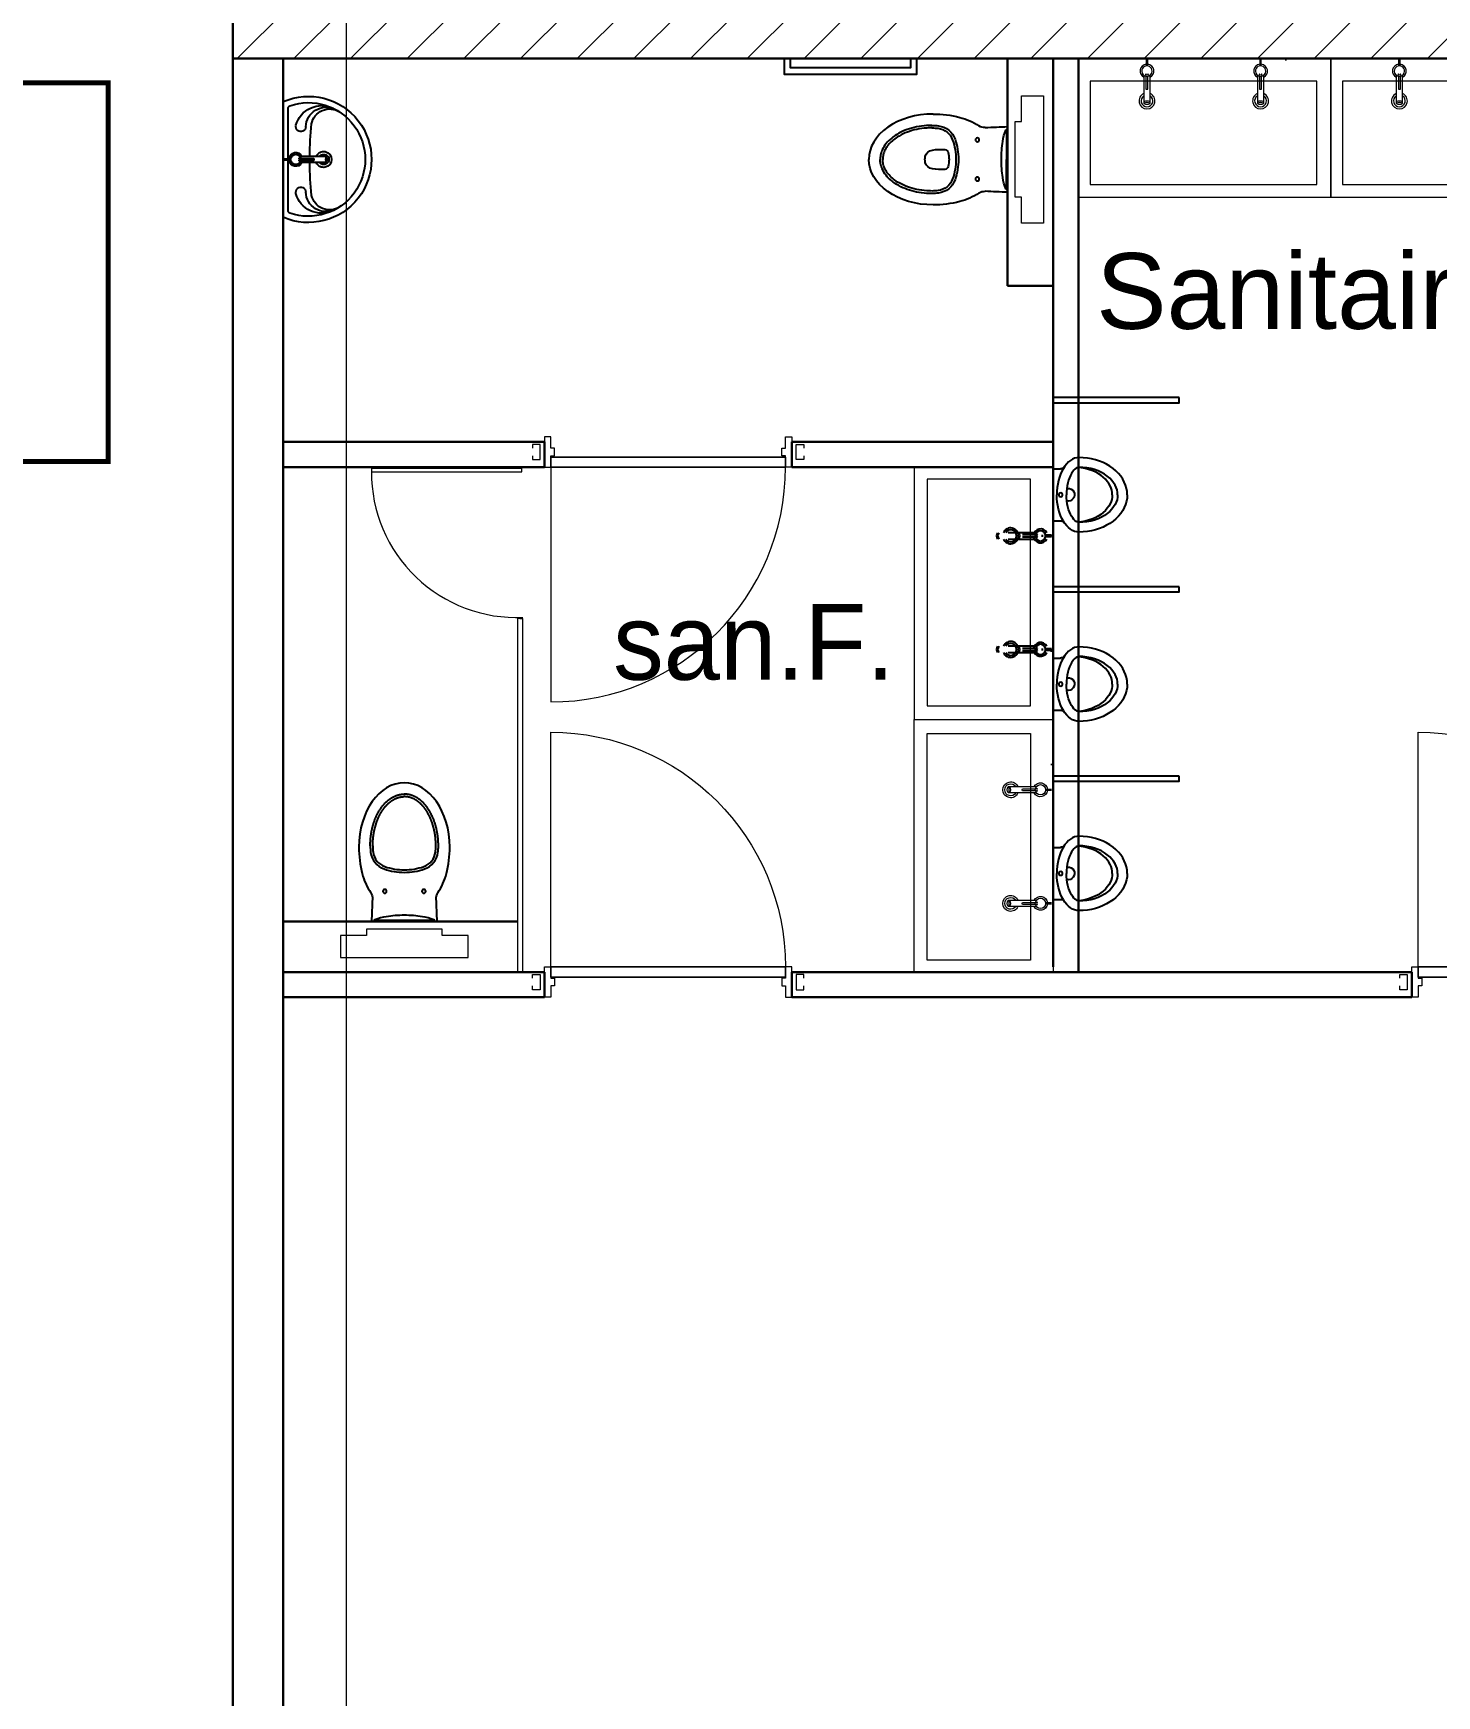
# Model space of a CAD drawing. Header units: metres. Extents: x 134472 to 303672, y 136880 to 366415.
# Drawn here: x 199207 to 204767, y 341662 to 348249 of the extents above; entities that cross this region are included whole.
import ezdxf

# ---------------------------------------------------------------- set-up
doc = ezdxf.new("R2010")
doc.units = ezdxf.units.M
doc.header["$LTSCALE"] = 2
doc.header["$MEASUREMENT"] = 0
doc.linetypes.add('STYLE_12', pattern=[0.46875, 0.3125, -0.15625])
for name, color, linetype, lineweight in [('0.03', 151, 'Continuous', 5), ('0.03TEN', 8, 'STYLE_12', 5), ('0.10', 92, 'Continuous', 9), ('0.15', 5, 'Continuous', 15), ('0.30', 1, 'Continuous', 30)]:
    doc.layers.add(name, color=color, linetype=linetype, lineweight=lineweight)
for name, color, linetype in [('CFD-Tech Plumbing', 7, 'Continuous'), ('CFD-Text', 7, 'Continuous'), ('MOJI', 7, 'Continuous')]:
    doc.layers.add(name, color=color, linetype=linetype)
doc.styles.add('arial', font='arial.ttf')

# ---------------------------------------------------------------- blocks, each defined once
blk = doc.blocks.new('*U17')
at = {"layer": 'CFD-Tech Plumbing', "linetype": 'Continuous', "lineweight": 0}
for p, q in [((-318.9, 269.2, 0), (-324.9, 269.2, 0)), ((-224.9, 245.3, 0), (-224.9, 269.2, 0)), ((-218.9, 269.2, 0), (-218.9, 245.3, 0)), ((225.1, 245.3, 0), (225.1, 269.2, 0)), ((231.1, 269.2, 0), (231.1, 245.3, 0)), ((-234.4, 96.9, 0), (-234.4, 208.8, 0)), ((-225.9, 153.2, 0), (-225.9, 204.9, 0)), ((-217.9, 204.9, 0), (-217.9, 153.2, 0)), ((-209.4, 208.8, 0), (-209.4, 96.9, 0)), ((215.6, 96.9, 0), (215.6, 208.8, 0)), ((224.1, 153.2, 0), (224.1, 204.9, 0)), ((232.1, 204.9, 0), (232.1, 153.2, 0)), ((240.6, 208.8, 0), (240.6, 96.9, 0))]:
    blk.add_line(p, q, dxfattribs=at)
at = {"layer": 'CFD-Tech Plumbing', "linetype": 'Continuous', "lineweight": 0, "elevation": 0, "flags": 128}
for points in [[(500, 275), (500, -275), (-500, -275), (-500, 275), (500, 275)], [(-445, 185), (453, 185), (453, -224), (-445, -224), (-445, 185)]]:
    blk.add_lwpolyline(points, dxfattribs=at)
at = {"layer": 'CFD-Tech Plumbing', "linetype": 'Continuous', "lineweight": 0, "extrusion": (0, 0, -1)}
for centre, radius, start, end in [((221.9, 225, 0), 27.5, 297.03569, 83.73709), ((221.9, 225, 0), 20.5, 0, 180), ((221.9, 225, 0), 20.5, 180, 0), ((225.9, 211, 0), 1.7, 0, 180), ((225.9, 211, 0), 1.7, 180, 0), ((217.9, 211, 0), 1.7, 0, 180), ((217.9, 211, 0), 1.7, 180, 0), ((221.9, 225, 0), 27.5, 96.26291, 242.96431), ((-228.1, 225, 0), 27.5, 297.03569, 83.73709), ((-228.1, 225, 0), 20.5, 0, 180), ((-228.1, 225, 0), 20.5, 180, 0), ((-224.1, 211, 0), 1.7, 0, 180), ((-224.1, 211, 0), 1.7, 180, 0), ((-232.1, 211, 0), 1.7, 0, 180), ((-232.1, 211, 0), 1.7, 180, 0), ((-228.1, 225, 0), 27.5, 96.26291, 242.96431), ((221.9, 107, 0), 31.5, 113.37987, 66.62013), ((221.9, 193, 0), 40, 264.26083, 275.73917), ((-228.1, 107, 0), 31.5, 113.37987, 66.62013), ((-228.1, 193, 0), 40, 264.26083, 275.73917), ((221.9, 107, 0), 23.5, 122.13493, 57.86507), ((221.9, 81.4, 0), 24.8, 59.71071, 120.28929), ((221.9, 75.5, 0), 24.8, 59.71071, 120.28929), ((221.9, 118.3, 0), 24.8, 239.71071, 300.28929), ((-228.1, 107, 0), 23.5, 122.13493, 57.86507), ((-228.1, 81.4, 0), 24.8, 59.71071, 120.28929), ((-228.1, 75.5, 0), 24.8, 59.71071, 120.28929), ((-228.1, 118.3, 0), 24.8, 239.71071, 300.28929)]:
    blk.add_arc(centre, radius, start, end, dxfattribs=at)
blk = doc.blocks.new('bagno')
for p, q in [((0, 130), (0, 0)), ((0, 120), (1.6, 120)), ((5, 115), (5, 0)), ((0, -130), (0, 0)), ((5, -115), (5, 0)), ((0, -120), (1.6, -120))]:
    blk.add_line(p, q)
for centre in [(120, 77.5), (120, -77.5)]:
    blk.add_circle(centre, 7.5)
for centre, radius, start, end in [((91.5, 166.2), 40, 266.91908, 303.55535), ((251.8, -75.4), 250, 104.29446, 123.55535), ((295, -245), 425, 90, 104.29446), ((284.1, 54), 80, 97.31689, 160.90325), ((300, -70), 205, 90, 97.31689), ((-162.3, -4867.4), 5000, 87.1153, 88.14007), ((1.6, 114), 6, 22.03372, 90), ((-178.2, 41.2), 200, 8.7816, 22.03372), ((-445, 0), 470, 0, 8.7816), ((440, 0), 245, 160.90325, 180), ((440, 0), 235, 160.90325, 180), ((284.1, 54), 70, 97.31689, 160.90325), ((300, -70), 195, 90, 97.31689), ((-445, 0), 470, 351.2184, 0), ((352.3, 0), 120, 166.54889, 180), ((250.2, 24.4), 15, 95.29521, 166.54889), ((264.4, -160), 200, 80.2292, 94.46915), ((292.4, 2.6), 35, 14.91923, 80.2292), ((282.7, 0), 45, 0, 14.91923), ((440, 0), 245, 180, 199.09675), ((440, 0), 235, 180, 199.09675), ((352.3, 0), 120, 180, 193.45111), ((250.2, -24.4), 15, 193.45111, 264.70479), ((264.4, 160), 200, 265.53085, 279.7708), ((292.4, -2.6), 35, 279.7708, 345.08077), ((282.7, 0), 45, 345.08077, 0), ((-162.3, 4867.4), 5000, 271.85993, 272.8847), ((1.6, -114), 6, 270, 337.96628), ((-178.2, -41.2), 200, 337.96628, 351.2184), ((91.5, -166.2), 40, 56.44465, 93.08092), ((284.1, -54), 80, 199.09675, 262.68311), ((284.1, -54), 70, 199.09675, 262.68311), ((300, 70), 195, 262.68311, 270), ((251.8, 75.4), 250, 236.44465, 255.70554), ((295, 245), 425, 255.70554, 270), ((300, 70), 205, 262.68311, 270)]:
    blk.add_arc(centre, radius, start, end)
at = {"extrusion": (0, 0, -1)}
blk.add_ellipse((295, 0), major_axis=(-255, 0), ratio=0.705882, start_param=1.570796, end_param=3.141593, dxfattribs=at)
blk.add_ellipse((295, 0), major_axis=(-255, 0), ratio=0.705882, start_param=1.570796, end_param=3.141593)
for points, knots in [([(300, 135), (307.1, 135), (314.2, 134.8), (334.6, 133.4), (347.9, 131.6), (373.5, 126.4), (386, 122.9), (409.6, 114.5), (420.8, 109.5), (441.5, 98.2), (451, 91.9), (468, 78), (475.5, 70.5), (488, 54.6), (493.1, 46.3), (500, 30.7), (502.2, 23.5), (504.5, 10.9), (505, 5.5), (505, 0)], [1.570796, 1.570796, 1.570796, 1.570796, 1.675776, 1.675776, 1.873884, 1.873884, 2.071992, 2.071992, 2.270101, 2.270101, 2.468209, 2.468209, 2.666317, 2.666317, 2.864425, 2.864425, 3.022458, 3.022458, 3.141593, 3.141593, 3.141593, 3.141593]), ([(300, 125), (306.8, 125), (313.6, 124.8), (333.9, 123.4), (347.2, 121.6), (373.1, 116.2), (385.6, 112.6), (409.1, 103.9), (420.1, 98.7), (438, 88.4), (445.2, 83.5), (458.4, 73), (464.4, 67.4), (474.7, 55.7), (479.2, 49.6), (486.4, 37.1), (489.3, 30.7), (493.3, 17.7), (494.5, 11.1), (495, 3), (495, 1.5), (495, 0)], [1.570796, 1.570796, 1.570796, 1.570796, 1.674428, 1.674428, 1.881692, 1.881692, 2.088956, 2.088956, 2.296219, 2.296219, 2.456954, 2.456954, 2.618871, 2.618871, 2.780788, 2.780788, 2.942705, 2.942705, 3.104622, 3.104622, 3.141593, 3.141593, 3.141593, 3.141593]), ([(300, -125), (306.8, -125), (313.6, -124.8), (333.9, -123.4), (347.2, -121.6), (373.1, -116.2), (385.6, -112.6), (409.1, -103.9), (420.1, -98.7), (438, -88.4), (445.2, -83.5), (458.4, -73), (464.4, -67.4), (474.7, -55.7), (479.2, -49.6), (486.4, -37.1), (489.3, -30.7), (493.3, -17.7), (494.5, -11.1), (495, -3), (495, -1.5), (495, 0)], [1.570796, 1.570796, 1.570796, 1.570796, 1.674428, 1.674428, 1.881692, 1.881692, 2.088956, 2.088956, 2.296219, 2.296219, 2.456954, 2.456954, 2.618871, 2.618871, 2.780788, 2.780788, 2.942705, 2.942705, 3.104622, 3.104622, 3.141593, 3.141593, 3.141593, 3.141593]), ([(300, -135), (307.1, -135), (314.2, -134.8), (334.6, -133.4), (347.9, -131.6), (373.5, -126.4), (386, -122.9), (409.6, -114.5), (420.8, -109.5), (441.5, -98.2), (451, -91.9), (468, -78), (475.5, -70.5), (488, -54.6), (493.1, -46.3), (500, -30.7), (502.2, -23.5), (504.5, -10.9), (505, -5.5), (505, 0)], [1.570796, 1.570796, 1.570796, 1.570796, 1.675776, 1.675776, 1.873884, 1.873884, 2.071992, 2.071992, 2.270101, 2.270101, 2.468209, 2.468209, 2.666317, 2.666317, 2.864425, 2.864425, 3.022458, 3.022458, 3.141593, 3.141593, 3.141593, 3.141593])]:
    blk.add_open_spline(points, degree=3, knots=knots)
blk = doc.blocks.new('洗面台h U+0063')
for p, q in [((-229.1, 0), (229.1, 0)), ((0, -20), (-203.3, -20)), ((-3, -5.8), (-3, -29.7)), ((-3, -5.8), (3, -5.8)), ((203.3, -20), (0, -20)), ((3, -29.7), (3, -5.8)), ((-12.5, -66.2), (-12.5, -178.1)), ((-4, -70.1), (-4, -121.8)), ((4, -121.8), (4, -70.1)), ((12.5, -178.1), (12.5, -66.2))]:
    blk.add_line(p, q)
for centre, radius, start, end in [((0, -100), 250, 156.42181, 23.57819), ((0, -100), 225, 160.99921, 19.00079), ((-108.1, -152.1), 105, 104.93961, 205.74646), ((-203.3, -30), 10, 90, 160.99927), ((-130, -70), 20, 271.71399, 104.93957), ((0, -50), 27.5, 96.26291, 242.96431), ((0, -50), 20.5, 0, 180), ((0, -50), 20.5, 180, 0), ((-4, -64), 1.7, 0, 180), ((-4, -64), 1.7, 180, 0), ((4, -64), 1.7, 0, 180), ((4, -64), 1.7, 180, 0), ((0, -50), 27.5, 297.03569, 83.73709), ((130, -70), 20, 75.06043, 268.28595), ((108.1, -152.1), 105, 334.25354, 75.06039), ((203.3, -30), 10, 19.00073, 90), ((-127, -170), 80, 91.71405, 204.98755), ((-127.6, -183.7), 72.4, 100.33194, 213.26184), ((0, -1405), 1300, 90.55093, 96.21149), ((0, -160), 31.5, 113.37987, 66.62013), ((0, -82), 40, 264.26083, 275.73917), ((0, -1405), 1300, 83.71173, 89.44907), ((127, -170), 80, 335.01245, 88.28595), ((127.6, -183.7), 72.4, 326.73816, 78.22284), ((0, -160), 20, 128.68219, 231.31781), ((0, -193.7), 24.8, 59.71071, 120.28929), ((0, -199.5), 24.8, 59.71071, 120.28929), ((0, -156.7), 24.8, 239.71071, 300.28929), ((0, -160), 20, 308.68219, 51.31781)]:
    blk.add_arc(centre, radius, start, end)
blk = doc.blocks.new('*U19')
at = {"layer": '0.03', "extrusion": (0, 0, -1)}
blk.add_arc((280, -275.3, 0), 575.5, 89.8009, 182.46812, dxfattribs=at)
at = {"layer": '0.10'}
for p, q in [((-295, -295.3, 0), (-295, 300.3, 0)), ((-295, 300.3, 0), (-282, 300.3, 0)), ((-282, 300.3, 0), (-282, -295.3, 0)), ((-300, -300.3, 0), (-300, -280.3, 0)), ((-300, -287.3, 0), (-300, -300.3, 0)), ((-282, -295.3, 0), (-295, -295.3, 0)), ((300, -300.3, 0), (300, -280.3, 0)), ((300, -287.3, 0), (300, -300.3, 0))]:
    blk.add_line(p, q, dxfattribs=at)
blk = doc.blocks.new('*U21')
at = {"layer": '0.03'}
for p, q in [((520, 490), (420, 490)), ((520, 490), (420, 490)), ((520, -490), (420, -490)), ((520, -490), (420, -490))]:
    blk.add_line(p, q, dxfattribs=at)
at = {"layer": '0.03', "extrusion": (0, 0, -1), "flags": 128}
blk.add_lwpolyline([(-405, 465), (525, 465), (525, 465)], dxfattribs=at)
at = {"layer": '0.03'}
blk.add_arc((405, 465), 930, 180, 270, dxfattribs=at)
at = {"layer": '0.10', "extrusion": (0, 0, -1), "flags": 128}
for points in [[(-450, 537.5), (-435, 537.5), (-435, 507.5), (-495, 507.5), (-495, 537.5), (-480, 537.5)], [(-450, 537.5), (-435, 537.5), (-435, 507.5), (-495, 507.5), (-495, 537.5), (-480, 537.5)], [(-450, -537.5), (-435, -537.5), (-435, -507.5), (-495, -507.5), (-495, -537.5), (-480, -537.5)], [(-450, -537.5), (-435, -537.5), (-435, -507.5), (-495, -507.5), (-495, -537.5), (-480, -537.5)]]:
    blk.add_lwpolyline(points, dxfattribs=at)
at = {"layer": '0.10'}
for points in [[(405, -465), (405, 465), (445, 465), (445, -465)], [(405, 465), (405, -465), (445, -465), (445, 465)]]:
    blk.add_3dface(points, dxfattribs=at)
at = {"layer": '0.15', "extrusion": (0, 0, -1), "flags": 128}
for points in [[(-420, 490), (-405, 490), (-405, 465), (-450, 465), (-450, 450), (-480, 450), (-480, 465), (-525, 465), (-525, 490), (-510, 490)], [(-420, 490), (-405, 490), (-405, 465), (-450, 465), (-450, 450), (-480, 450), (-480, 465), (-525, 465), (-525, 490), (-510, 490)], [(-420, -490), (-405, -490), (-405, -465), (-450, -465), (-450, -450), (-480, -450), (-480, -465), (-525, -465), (-525, -490), (-510, -490)], [(-420, -490), (-405, -490), (-405, -465), (-450, -465), (-450, -450), (-480, -450), (-480, -465), (-525, -465), (-525, -490), (-510, -490)]]:
    blk.add_lwpolyline(points, dxfattribs=at)
blk = doc.blocks.new('A$C78B22ED9')
for p, q in [((0, 0), (0, 10.3)), ((0, 10.3), (2.89, 10.3)), ((0, 0), (0, -10.3)), ((0, -10.3), (2.89, -10.3))]:
    blk.add_line(p, q)
at = {"flags": 128}
for points in [[(10.25, 14.75), (9.39, 14.68), (8.54, 14.47), (7.71, 14.11), (6.9, 13.63), (6.13, 13.01), (5.39, 12.26), (4.7, 11.4), (4.06, 10.43), (3.49, 9.36), (2.98, 8.19), (2.53, 6.95), (2.17, 5.64), (1.88, 4.28), (1.67, 2.88), (1.54, 1.45), (1.5, 0)], [(29.37, 0), (29.29, 1.29), (29.08, 2.56), (28.72, 3.82), (28.21, 5.04), (27.58, 6.23), (26.81, 7.37), (25.91, 8.46), (24.89, 9.48), (23.77, 10.43), (22.54, 11.3), (21.22, 12.08), (19.81, 12.77), (18.33, 13.37), (16.79, 13.86), (15.2, 14.25), (13.57, 14.53), (11.92, 14.69), (10.25, 14.75)], [(10.25, 10.95), (10.02, 10.93), (9.75, 10.86), (9.44, 10.73), (9.08, 10.51), (8.67, 10.18), (8.23, 9.74), (7.78, 9.18), (7.33, 8.49), (6.9, 7.69), (6.51, 6.79), (6.16, 5.8), (5.86, 4.74), (5.62, 3.61), (5.44, 2.43), (5.34, 1.22), (5.3, 0)], [(23.43, 0), (23.37, 0.9), (23.21, 1.8), (22.94, 2.7), (22.55, 3.59), (22.05, 4.48), (21.43, 5.34), (20.7, 6.18), (19.84, 6.98), (18.88, 7.74), (17.81, 8.43), (16.65, 9.06), (15.4, 9.6), (14.08, 10.07), (12.7, 10.44), (11.27, 10.71), (9.81, 10.88)], [(25.57, 0), (25.51, 0.96), (25.32, 1.93), (25.01, 2.89), (24.56, 3.85), (23.99, 4.79), (23.27, 5.71), (22.42, 6.59), (21.45, 7.42), (20.34, 8.19), (19.13, 8.89), (17.81, 9.5), (16.41, 10.01), (14.93, 10.41), (13.4, 10.71), (11.84, 10.89), (10.25, 10.95)]]:
    blk.add_lwpolyline(points, dxfattribs=at)
at = {"extrusion": (0, 0, -1), "flags": 128}
for points in [[(-10.25, -14.75), (-9.39, -14.68), (-8.54, -14.47), (-7.71, -14.11), (-6.9, -13.63), (-6.13, -13.01), (-5.39, -12.26), (-4.7, -11.4), (-4.06, -10.43), (-3.49, -9.36), (-2.98, -8.19), (-2.53, -6.95), (-2.17, -5.64), (-1.88, -4.28), (-1.67, -2.88), (-1.54, -1.45), (-1.5, 0)], [(-10.25, -10.95), (-10.02, -10.93), (-9.75, -10.86), (-9.44, -10.73), (-9.08, -10.51), (-8.67, -10.18), (-8.23, -9.74), (-7.78, -9.18), (-7.33, -8.49), (-6.9, -7.69), (-6.51, -6.79), (-6.16, -5.8), (-5.86, -4.74), (-5.62, -3.61), (-5.44, -2.43), (-5.34, -1.22), (-5.3, 0)], [(-23.43, 0), (-23.37, -0.9), (-23.21, -1.8), (-22.94, -2.7), (-22.55, -3.59), (-22.05, -4.48), (-21.43, -5.34), (-20.7, -6.18), (-19.84, -6.98), (-18.88, -7.74), (-17.81, -8.43), (-16.65, -9.06), (-15.4, -9.6), (-14.08, -10.07), (-12.7, -10.44), (-11.27, -10.71), (-9.81, -10.88)], [(-25.57, 0), (-25.51, -0.96), (-25.32, -1.93), (-25.01, -2.89), (-24.56, -3.85), (-23.99, -4.79), (-23.27, -5.71), (-22.42, -6.59), (-21.45, -7.42), (-20.34, -8.19), (-19.13, -8.89), (-17.81, -9.5), (-16.41, -10.01), (-14.93, -10.41), (-13.4, -10.71), (-11.84, -10.89), (-10.25, -10.95)], [(-29.37, 0), (-29.29, -1.29), (-29.08, -2.56), (-28.72, -3.82), (-28.21, -5.04), (-27.58, -6.23), (-26.81, -7.38), (-25.91, -8.46), (-24.89, -9.48), (-23.77, -10.43), (-22.54, -11.3), (-21.22, -12.08), (-19.81, -12.77), (-18.33, -13.37), (-16.79, -13.86), (-15.2, -14.25), (-13.57, -14.53), (-11.92, -14.69), (-10.25, -14.75)]]:
    blk.add_lwpolyline(points, dxfattribs=at)
blk.add_circle((3, 0), 0.75)
for centre, radius, start, end in [((2.89, 12.3), 2, 270, 325.48795), ((6, 0), 2.5, 265.41143, 102.88016), ((2.89, -12.3), 2, 34.51205, 90)]:
    blk.add_arc(centre, radius, start, end)
blk = doc.blocks.new('*U16')
at = {"layer": 'CFD-Tech Plumbing'}
for points in [[(250, 1016.2, 0), (-250, 1016.2, 0), (-250, 996.2, 0), (250, 996.2, 0)], [(250, 266.2, 0), (-250, 266.2, 0), (-250, 246.2, 0), (250, 246.2, 0)], [(250, -483.8, 0), (-250, -483.8, 0), (-250, -503.8, 0), (250, -503.8, 0)]]:
    blk.add_3dface(points, dxfattribs=at)
at = {"layer": 'CFD-Tech Plumbing', "xscale": 10, "yscale": -10, "zscale": 10}
for p in [(-250, 631.2, 0), (-250, -118.8, 0), (-250, -868.8, 0)]:
    blk.add_blockref('A$C78B22ED9', p, dxfattribs=at)
blk = doc.blocks.new('*U18')
at = {"layer": 'CFD-Tech Plumbing', "linetype": 'Continuous', "lineweight": 0}
for p, q in [((-269.2, 1231.1, 0), (-245.3, 1231.1, 0)), ((-269.2, 1231.1, 0), (-269.2, 1225.1, 0)), ((-245.3, 1225.1, 0), (-269.2, 1225.1, 0)), ((-208.8, 1240.6, 0), (-96.9, 1240.6, 0)), ((-96.9, 1215.6, 0), (-208.8, 1215.6, 0)), ((-204.9, 1232.1, 0), (-153.2, 1232.1, 0)), ((-153.2, 1224.1, 0), (-204.9, 1224.1, 0)), ((-208.8, 790.6, 0), (-96.9, 790.6, 0)), ((-269.2, 781.1, 0), (-245.3, 781.1, 0)), ((-269.2, 781.1, 0), (-269.2, 775.1, 0)), ((-245.3, 775.1, 0), (-269.2, 775.1, 0)), ((-269.2, 768.9, 0), (-269.2, 774.9, 0)), ((-96.9, 765.6, 0), (-208.8, 765.6, 0)), ((-204.9, 782.1, 0), (-153.2, 782.1, 0)), ((-153.2, 774.1, 0), (-204.9, 774.1, 0))]:
    blk.add_line(p, q, dxfattribs=at)
at = {"layer": 'CFD-Tech Plumbing', "linetype": 'Continuous', "lineweight": 0, "elevation": 0, "flags": 128}
for points in [[(-275, 1500), (275, 1500), (275, 500), (-275, 500), (-275, 1500)], [(-185, 555), (-185, 1453), (224, 1453), (224, 555), (-185, 555)]]:
    blk.add_lwpolyline(points, dxfattribs=at)
at = {"layer": 'CFD-Tech Plumbing', "linetype": 'Continuous', "lineweight": 0}
for centre, radius, start, end in [((-225, 1228.1, 0), 27.5, 27.03569, 173.73709), ((-107, 1228.1, 0), 31.5, 203.37987, 156.62013), ((-107, 1228.1, 0), 23.5, 212.13493, 147.86507), ((-225, 1228.1, 0), 27.5, 186.26291, 332.96431), ((-225, 1228.1, 0), 20.5, 90, 270), ((-225, 1228.1, 0), 20.5, 270, 90), ((-211, 1232.1, 0), 1.7, 90, 270), ((-211, 1224.1, 0), 1.7, 90, 270), ((-211, 1232.1, 0), 1.7, 270, 90), ((-211, 1224.1, 0), 1.7, 270, 90), ((-193, 1228.1, 0), 40, 354.26083, 5.73917), ((-81.4, 1228.1, 0), 24.8, 149.71071, 210.28929), ((-75.5, 1228.1, 0), 24.8, 149.71071, 210.28929), ((-118.3, 1228.1, 0), 24.8, 329.71071, 30.28929), ((-225, 778.1, 0), 27.5, 27.03569, 173.73709), ((-225, 778.1, 0), 20.5, 90, 270), ((-225, 778.1, 0), 20.5, 270, 90), ((-107, 778.1, 0), 31.5, 203.37987, 156.62013), ((-107, 778.1, 0), 23.5, 212.13493, 147.86507), ((-81.4, 778.1, 0), 24.8, 149.71071, 210.28929), ((-75.5, 778.1, 0), 24.8, 149.71071, 210.28929), ((-118.3, 778.1, 0), 24.8, 329.71071, 30.28929), ((-225, 778.1, 0), 27.5, 186.26291, 332.96431), ((-211, 782.1, 0), 1.7, 90, 270), ((-211, 774.1, 0), 1.7, 90, 270), ((-211, 782.1, 0), 1.7, 270, 90), ((-211, 774.1, 0), 1.7, 270, 90), ((-193, 778.1, 0), 40, 354.26083, 5.73917)]:
    blk.add_arc(centre, radius, start, end, dxfattribs=at)
at = {"layer": 'CFD-Tech Plumbing', "linetype": 'Continuous', "lineweight": 0, "yscale": -1, "rotation": 270}
for p in [(0, 0), (0, -1000)]:
    blk.add_blockref('*U17', p, dxfattribs=at)
blk = doc.blocks.new('*U20')
at = {"layer": '0.03'}
for p, q in [((520, 490), (420, 490)), ((520, 490), (420, 490)), ((520, -490), (420, -490)), ((520, -490), (420, -490))]:
    blk.add_line(p, q, dxfattribs=at)
at = {"layer": '0.03', "flags": 128}
blk.add_lwpolyline([(405, 465), (-525, 465), (-525, 465)], dxfattribs=at)
at = {"layer": '0.03'}
blk.add_arc((405, 465), 930, 180, 270, dxfattribs=at)
at = {"layer": '0.10', "flags": 128}
for points in [[(450, 537.5), (435, 537.5), (435, 507.5), (495, 507.5), (495, 537.5), (480, 537.5)], [(450, 537.5), (435, 537.5), (435, 507.5), (495, 507.5), (495, 537.5), (480, 537.5)], [(450, -537.5), (435, -537.5), (435, -507.5), (495, -507.5), (495, -537.5), (480, -537.5)], [(450, -537.5), (435, -537.5), (435, -507.5), (495, -507.5), (495, -537.5), (480, -537.5)]]:
    blk.add_lwpolyline(points, dxfattribs=at)
at = {"layer": '0.10'}
for points in [[(405, -465), (405, 465), (445, 465), (445, -465)], [(405, 465), (405, -465), (445, -465), (445, 465)]]:
    blk.add_3dface(points, dxfattribs=at)
at = {"layer": '0.15', "flags": 128}
for points in [[(420, 490), (405, 490), (405, 465), (450, 465), (450, 450), (480, 450), (480, 465), (525, 465), (525, 490), (510, 490)], [(420, 490), (405, 490), (405, 465), (450, 465), (450, 450), (480, 450), (480, 465), (525, 465), (525, 490), (510, 490)], [(420, -490), (405, -490), (405, -465), (450, -465), (450, -450), (480, -450), (480, -465), (525, -465), (525, -490), (510, -490)], [(420, -490), (405, -490), (405, -465), (450, -465), (450, -450), (480, -450), (480, -465), (525, -465), (525, -490), (510, -490)]]:
    blk.add_lwpolyline(points, dxfattribs=at)

msp = doc.modelspace()

# ---------------------------------------------------------------- hatches: boundary and pattern name
at = {"layer": '0.03', "linetype": 'Continuous', "lineweight": 0}
h = msp.add_hatch(dxfattribs=at)
h.set_pattern_fill('ANSI31', color=256, scale=50, style=0)
h.set_pattern_definition([(45, (174107.49, 283626.23), (-112.2532, 112.2532), [])])
h.paths.add_polyline_path([(200196.586, 351775.317), (199996.586, 351775.317), (199996.586, 348148.712), (212116.584, 348148.702), (212116.584, 348388.712), (211916.583, 348388.712), (211916.583, 348348.712), (205996.586, 348348.712), (205980.272, 348349.283), (205796.586, 348348.712), (205796.586, 348348.712), (200196.586, 348348.712)])

# ---------------------------------------------------------------- linework, layer by layer
at = {"flags": 128}
for points in [[(200541.586, 345029.157), (200541.597, 345031.824), (200541.631, 345034.491), (200541.688, 345037.156), (200541.768, 345039.821), (200541.87, 345042.483), (200541.995, 345045.144), (200542.143, 345047.801), (200542.313, 345050.456), (200542.495, 345052.957), (200542.696, 345055.455), (200542.918, 345057.949), (200543.16, 345060.439), (200543.422, 345062.924), (200543.704, 345065.404), (200544.006, 345067.879), (200544.327, 345070.347), (200544.669, 345072.81), (200545.03, 345075.266), (200545.411, 345077.716), (200545.812, 345080.158), (200546.233, 345082.592), (200546.673, 345085.019), (200547.132, 345087.437), (200547.611, 345089.847), (200548.11, 345092.247), (200548.628, 345094.638), (200549.165, 345097.019), (200549.722, 345099.391), (200550.297, 345101.751), (200550.892, 345104.101), (200551.505, 345106.44), (200552.138, 345108.767), (200552.789, 345111.082), (200553.459, 345113.386), (200554.147, 345115.676), (200554.854, 345117.954), (200555.579, 345120.218), (200556.323, 345122.469), (200557.084, 345124.706), (200557.864, 345126.929), (200558.662, 345129.137), (200559.478, 345131.331), (200560.312, 345133.509), (200561.163, 345135.671), (200562.032, 345137.818), (200562.918, 345139.948), (200563.822, 345142.062), (200564.743, 345144.159), (200565.68, 345146.239), (200566.635, 345148.301), (200567.606, 345150.346), (200568.594, 345152.373), (200569.599, 345154.381), (200570.62, 345156.371), (200571.657, 345158.341), (200572.711, 345160.293), (200573.78, 345162.224), (200574.866, 345164.136), (200575.967, 345166.028), (200577.083, 345167.899), (200578.215, 345169.749), (200579.362, 345171.579), (200580.525, 345173.387), (200581.702, 345175.173), (200582.894, 345176.938), (200584.1, 345178.681), (200585.321, 345180.401), (200586.556, 345182.099), (200587.806, 345183.774), (200589.069, 345185.426), (200590.346, 345187.054), (200591.637, 345188.658), (200592.941, 345190.239), (200594.259, 345191.795), (200595.589, 345193.327), (200596.933, 345194.834), (200598.289, 345196.316), (200599.658, 345197.773), (200601.04, 345199.205), (200602.433, 345200.611), (200603.839, 345201.991), (200605.256, 345203.346), (200606.685, 345204.674), (200608.125, 345205.975), (200609.576, 345207.249), (200611.039, 345208.497), (200612.512, 345209.717), (200613.996, 345210.91), (200615.491, 345212.076), (200616.995, 345213.213), (200618.51, 345214.322), (200620.035, 345215.403), (200621.569, 345216.456), (200623.112, 345217.48), (200624.665, 345218.475), (200626.226, 345219.441), (200627.796, 345220.378), (200629.375, 345221.286), (200630.961, 345222.164), (200632.556, 345223.012), (200634.158, 345223.83), (200635.768, 345224.619), (200637.385, 345225.377), (200639.009, 345226.104), (200640.309, 345226.663), (200641.613, 345227.202), (200642.922, 345227.721), (200644.234, 345228.22), (200645.55, 345228.7), (200646.87, 345229.16), (200648.193, 345229.6), (200649.519, 345230.02), (200650.848, 345230.42), (200652.181, 345230.8), (200653.516, 345231.16), (200654.854, 345231.5), (200656.194, 345231.82), (200657.537, 345232.119), (200658.882, 345232.398), (200660.229, 345232.657), (200661.246, 345232.838), (200662.264, 345233.008), (200663.283, 345233.166), (200664.303, 345233.312), (200665.324, 345233.447), (200666.345, 345233.57), (200667.367, 345233.681), (200668.39, 345233.781), (200669.413, 345233.869), (200670.437, 345233.945), (200671.461, 345234.01), (200672.485, 345234.063), (200673.51, 345234.104), (200674.535, 345234.133), (200675.56, 345234.151), (200676.586, 345234.157)], [(200551.586, 345029.157), (200551.596, 345031.705), (200551.629, 345034.254), (200551.682, 345036.801), (200551.757, 345039.347), (200551.854, 345041.891), (200551.972, 345044.433), (200552.111, 345046.973), (200552.272, 345049.509), (200552.454, 345052.042), (200552.657, 345054.571), (200552.882, 345057.095), (200553.128, 345059.615), (200553.395, 345062.129), (200553.683, 345064.638), (200553.992, 345067.14), (200554.323, 345069.636), (200554.674, 345072.125), (200555.046, 345074.607), (200555.439, 345077.081), (200555.852, 345079.546), (200556.286, 345082.003), (200556.741, 345084.451), (200557.216, 345086.889), (200557.712, 345089.317), (200558.229, 345091.734), (200558.765, 345094.141), (200559.322, 345096.537), (200559.899, 345098.921), (200560.495, 345101.293), (200561.112, 345103.652), (200561.748, 345105.999), (200562.404, 345108.333), (200563.079, 345110.653), (200563.773, 345112.959), (200564.487, 345115.25), (200565.22, 345117.526), (200565.971, 345119.788), (200566.742, 345122.033), (200567.531, 345124.263), (200568.339, 345126.476), (200569.165, 345128.672), (200570.01, 345130.851), (200570.872, 345133.012), (200571.753, 345135.155), (200572.651, 345137.281), (200573.566, 345139.387), (200574.5, 345141.475), (200575.45, 345143.543), (200576.417, 345145.592), (200577.401, 345147.62), (200578.402, 345149.628), (200579.419, 345151.616), (200580.453, 345153.582), (200581.502, 345155.527), (200582.568, 345157.449), (200583.649, 345159.35), (200584.498, 345160.809), (200585.357, 345162.253), (200586.225, 345163.685), (200587.101, 345165.102), (200587.987, 345166.505), (200588.881, 345167.894), (200589.784, 345169.269), (200590.696, 345170.629), (200591.616, 345171.974), (200592.545, 345173.305), (200593.482, 345174.621), (200594.427, 345175.922), (200595.38, 345177.208), (200596.341, 345178.478), (200597.31, 345179.733), (200598.286, 345180.972), (200599.278, 345182.205), (200600.277, 345183.421), (200601.284, 345184.621), (200602.298, 345185.805), (200603.319, 345186.973), (200604.348, 345188.124), (200605.384, 345189.259), (200606.426, 345190.377), (200607.476, 345191.478), (200608.532, 345192.563), (200609.595, 345193.63), (200610.664, 345194.68), (200611.739, 345195.713), (200612.821, 345196.729), (200613.908, 345197.727), (200615.002, 345198.708), (200616.101, 345199.671), (200617.206, 345200.617), (200618.317, 345201.544), (200619.433, 345202.454), (200620.554, 345203.346), (200621.68, 345204.22), (200622.812, 345205.075), (200623.948, 345205.913), (200625.09, 345206.732), (200626.236, 345207.534), (200627.386, 345208.317), (200628.541, 345209.081), (200629.7, 345209.827), (200630.864, 345210.555), (200632.032, 345211.264), (200633.203, 345211.955), (200634.378, 345212.627), (200635.557, 345213.28), (200636.74, 345213.914), (200637.926, 345214.53), (200639.115, 345215.126), (200640.307, 345215.704), (200641.502, 345216.263), (200642.701, 345216.803), (200643.902, 345217.324), (200645.106, 345217.826), (200646.312, 345218.309), (200647.522, 345218.773), (200648.733, 345219.218), (200649.947, 345219.644), (200651.163, 345220.051), (200652.381, 345220.438), (200653.602, 345220.807), (200654.824, 345221.156), (200656.047, 345221.486), (200657.272, 345221.797), (200658.499, 345222.089), (200659.727, 345222.361), (200660.957, 345222.614), (200662.187, 345222.848), (200663.419, 345223.063), (200664.652, 345223.259), (200665.886, 345223.435), (200667.12, 345223.592), (200668.355, 345223.73), (200669.591, 345223.849), (200670.828, 345223.948), (200672.065, 345224.028), (200673.195, 345224.084), (200674.325, 345224.125), (200675.455, 345224.149), (200676.586, 345224.157)], [(200811.586, 345029.157), (200811.574, 345031.824), (200811.54, 345034.491), (200811.483, 345037.156), (200811.404, 345039.821), (200811.301, 345042.483), (200811.176, 345045.144), (200811.029, 345047.801), (200810.858, 345050.456), (200810.677, 345052.957), (200810.475, 345055.455), (200810.253, 345057.949), (200810.011, 345060.439), (200809.749, 345062.924), (200809.468, 345065.404), (200809.166, 345067.879), (200808.844, 345070.347), (200808.502, 345072.81), (200808.141, 345075.266), (200807.76, 345077.716), (200807.359, 345080.158), (200806.939, 345082.592), (200806.499, 345085.019), (200806.039, 345087.437), (200805.56, 345089.847), (200805.061, 345092.247), (200804.543, 345094.638), (200804.006, 345097.019), (200803.45, 345099.391), (200802.874, 345101.751), (200802.28, 345104.101), (200801.666, 345106.44), (200801.034, 345108.767), (200800.383, 345111.082), (200799.713, 345113.386), (200799.024, 345115.676), (200798.318, 345117.954), (200797.592, 345120.218), (200796.849, 345122.469), (200796.087, 345124.706), (200795.307, 345126.929), (200794.509, 345129.137), (200793.693, 345131.331), (200792.86, 345133.509), (200792.008, 345135.671), (200791.139, 345137.818), (200790.253, 345139.948), (200789.35, 345142.062), (200788.429, 345144.159), (200787.491, 345146.239), (200786.536, 345148.301), (200785.565, 345150.346), (200784.577, 345152.373), (200783.572, 345154.381), (200782.551, 345156.371), (200781.514, 345158.341), (200780.461, 345160.293), (200779.391, 345162.224), (200778.306, 345164.136), (200777.205, 345166.028), (200776.088, 345167.899), (200774.956, 345169.749), (200773.809, 345171.579), (200772.647, 345173.387), (200771.47, 345175.173), (200770.278, 345176.938), (200769.071, 345178.681), (200767.85, 345180.401), (200766.615, 345182.099), (200765.366, 345183.774), (200764.102, 345185.426), (200762.825, 345187.054), (200761.534, 345188.658), (200760.23, 345190.239), (200758.913, 345191.795), (200757.582, 345193.327), (200756.238, 345194.834), (200754.882, 345196.316), (200753.513, 345197.773), (200752.132, 345199.205), (200750.738, 345200.611), (200749.333, 345201.991), (200747.916, 345203.346), (200746.487, 345204.674), (200745.047, 345205.975), (200743.595, 345207.249), (200742.133, 345208.497), (200740.659, 345209.717), (200739.175, 345210.91), (200737.681, 345212.076), (200736.176, 345213.213), (200734.661, 345214.322), (200733.137, 345215.403), (200731.602, 345216.456), (200730.059, 345217.48), (200728.506, 345218.475), (200726.945, 345219.441), (200725.375, 345220.378), (200723.797, 345221.286), (200722.21, 345222.164), (200720.615, 345223.012), (200719.013, 345223.83), (200717.404, 345224.619), (200715.787, 345225.377), (200714.163, 345226.104), (200712.862, 345226.663), (200711.558, 345227.202), (200710.25, 345227.721), (200708.937, 345228.22), (200707.621, 345228.7), (200706.302, 345229.16), (200704.979, 345229.6), (200703.653, 345230.02), (200702.323, 345230.42), (200700.991, 345230.8), (200699.656, 345231.16), (200698.318, 345231.5), (200696.977, 345231.82), (200695.634, 345232.119), (200694.289, 345232.398), (200692.942, 345232.657), (200691.925, 345232.838), (200690.907, 345233.008), (200689.888, 345233.166), (200688.869, 345233.312), (200687.848, 345233.447), (200686.826, 345233.57), (200685.804, 345233.681), (200684.782, 345233.781), (200683.758, 345233.869), (200682.735, 345233.945), (200681.71, 345234.01), (200680.686, 345234.063), (200679.661, 345234.104), (200678.636, 345234.133), (200677.611, 345234.151), (200676.586, 345234.157)], [(200801.586, 345029.157), (200801.575, 345031.705), (200801.543, 345034.254), (200801.489, 345036.801), (200801.414, 345039.347), (200801.318, 345041.891), (200801.2, 345044.433), (200801.06, 345046.973), (200800.9, 345049.509), (200800.718, 345052.042), (200800.514, 345054.571), (200800.29, 345057.095), (200800.044, 345059.615), (200799.776, 345062.129), (200799.488, 345064.638), (200799.179, 345067.14), (200798.849, 345069.636), (200798.498, 345072.125), (200798.126, 345074.607), (200797.733, 345077.081), (200797.319, 345079.546), (200796.885, 345082.003), (200796.43, 345084.451), (200795.955, 345086.889), (200795.459, 345089.317), (200794.943, 345091.734), (200794.406, 345094.141), (200793.85, 345096.537), (200793.273, 345098.921), (200792.676, 345101.293), (200792.06, 345103.652), (200791.423, 345105.999), (200790.768, 345108.333), (200790.093, 345110.653), (200789.398, 345112.959), (200788.684, 345115.25), (200787.952, 345117.526), (200787.2, 345119.788), (200786.43, 345122.033), (200785.64, 345124.263), (200784.833, 345126.476), (200784.006, 345128.672), (200783.162, 345130.851), (200782.299, 345133.012), (200781.419, 345135.155), (200780.521, 345137.281), (200779.605, 345139.387), (200778.672, 345141.475), (200777.722, 345143.543), (200776.754, 345145.592), (200775.77, 345147.62), (200774.769, 345149.628), (200773.752, 345151.616), (200772.719, 345153.582), (200771.669, 345155.527), (200770.604, 345157.449), (200769.522, 345159.35), (200768.673, 345160.809), (200767.815, 345162.253), (200766.947, 345163.685), (200766.07, 345165.102), (200765.185, 345166.505), (200764.29, 345167.894), (200763.387, 345169.269), (200762.475, 345170.629), (200761.555, 345171.974), (200760.627, 345173.305), (200759.69, 345174.621), (200758.745, 345175.922), (200757.792, 345177.208), (200756.831, 345178.478), (200755.862, 345179.733), (200754.885, 345180.972), (200753.894, 345182.205), (200752.894, 345183.421), (200751.888, 345184.621), (200750.873, 345185.805), (200749.852, 345186.973), (200748.823, 345188.124), (200747.788, 345189.259), (200746.745, 345190.377), (200745.696, 345191.478), (200744.639, 345192.563), (200743.577, 345193.63), (200742.508, 345194.68), (200741.432, 345195.713), (200740.351, 345196.729), (200739.263, 345197.727), (200738.17, 345198.708), (200737.07, 345199.671), (200735.965, 345200.617), (200734.855, 345201.544), (200733.739, 345202.454), (200732.618, 345203.346), (200731.491, 345204.22), (200730.36, 345205.075), (200729.223, 345205.913), (200728.082, 345206.732), (200726.936, 345207.534), (200725.785, 345208.317), (200724.63, 345209.081), (200723.471, 345209.827), (200722.307, 345210.555), (200721.14, 345211.264), (200719.968, 345211.955), (200718.793, 345212.627), (200717.614, 345213.28), (200716.432, 345213.914), (200715.246, 345214.53), (200714.057, 345215.126), (200712.864, 345215.704), (200711.669, 345216.263), (200710.471, 345216.803), (200709.269, 345217.324), (200708.066, 345217.826), (200706.859, 345218.309), (200705.65, 345218.773), (200704.438, 345219.218), (200703.224, 345219.644), (200702.008, 345220.051), (200700.79, 345220.438), (200699.57, 345220.807), (200698.348, 345221.156), (200697.124, 345221.486), (200695.899, 345221.797), (200694.672, 345222.089), (200693.444, 345222.361), (200692.215, 345222.614), (200690.984, 345222.848), (200689.752, 345223.063), (200688.519, 345223.259), (200687.286, 345223.435), (200686.051, 345223.592), (200684.816, 345223.73), (200683.58, 345223.849), (200682.343, 345223.948), (200681.106, 345224.028), (200679.976, 345224.084), (200678.846, 345224.125), (200677.716, 345224.149), (200676.586, 345224.157)], [(200561.555, 344734.157), (200676.586, 344734.157), (200791.616, 344734.157)]]:
    msp.add_lwpolyline(points, dxfattribs=at)
for points in [[(200496.6, 345024.157, 0.06245234), (200509.757, 344919.226, 0.08423957), (200543.679, 344842.767, -0.16036191), (200550.294, 344818.643, 0.00447821), (200546.586, 344729.157), (200676.586, 344729.157), (200806.586, 344729.157, 0.00447821), (200802.877, 344818.643, -0.16036191), (200809.492, 344842.767, 0.08423957), (200843.414, 344919.226, 0.06245234), (200856.572, 345024.157)], [(200541.586, 345029.157, 0.03193682), (200543.255, 345003.049, 0.28479312), (200596.43, 344937.64, 0.08351869), (200676.586, 344924.157, 0.08351869), (200756.741, 344937.64, 0.28479312), (200809.916, 345003.049, 0.03193682), (200811.586, 345029.157)], [(200551.586, 345029.157, 0.03193682), (200553.174, 345004.322, 0.28479312), (200599.702, 344947.09, 0.08351869), (200676.586, 344934.157, 0.08351869), (200753.469, 344947.09, 0.28479312), (200799.998, 345004.322, 0.03193682), (200801.586, 345029.157)], [(200599.086, 344856.657, 1), (200599.086, 344841.657, 1), (200599.086, 344856.657)], [(200754.086, 344856.657, 1), (200754.086, 344841.657, 1), (200754.086, 344856.657)], [(200796.586, 344729.157), (200796.586, 344730.805, 0.30556981), (200792.837, 344736.367, 0.05788782), (200748.34, 344748.63, 0.03833571), (200676.586, 344754.139, 0.03833571), (200604.832, 344748.63, 0.05788782), (200560.335, 344736.367, 0.30556981), (200556.586, 344730.805), (200556.586, 344729.157)]]:
    msp.add_lwpolyline(points, format="xyb", dxfattribs=at)
for major_axis, ratio, start_param, end_param in [((-0.054, -255), 0.70582757, 3.14189337, 4.7125388), ((-0.121, 255), 0.70582748, 4.71205451, 6.28251393)]:
    msp.add_ellipse((200676.586, 345024.157), major_axis=major_axis, ratio=ratio, start_param=start_param, end_param=end_param)
at = {"layer": '0.03', "linetype": 'Continuous', "lineweight": 0, "flags": 128}
msp.add_lwpolyline([(200196.586, 351775.317), (199996.586, 351775.317), (199996.586, 348148.712), (212116.584, 348148.702), (212116.584, 348388.712), (211916.583, 348388.712), (211916.583, 348348.712), (205996.586, 348348.712), (205980.272, 348349.283), (205796.586, 348348.712), (205796.586, 348348.712), (200196.586, 348348.712)], close=True, dxfattribs=at)
at = {"layer": '0.03', "flags": 128}
for points in [[(203096.75, 347598.708), (203096.75, 347898.708), (203121.75, 347898.708), (203121.75, 348001.208), (203208.75, 348001.208), (203208.75, 347496.208), (203121.75, 347496.208), (203121.75, 347598.708), (203096.75, 347598.708)], [(200826.586, 344699.157), (200526.586, 344699.157), (200526.586, 344674.157), (200424.086, 344674.157), (200424.086, 344587.157), (200929.086, 344587.157), (200929.086, 344674.157), (200826.586, 344674.157), (200826.586, 344699.157)]]:
    msp.add_lwpolyline(points, dxfattribs=at)
at = {"layer": '0.03TEN', "linetype": 'Continuous', "lineweight": 0}
msp.add_line((200446.586, 351750.317), (200446.586, 316015.317), dxfattribs=at)
at = {"layer": '0.15', "flags": 128}
for points in [[(201126.586, 344529.317), (201126.586, 345929.321)], [(201146.586, 344529.317), (201146.586, 345929.321)]]:
    msp.add_lwpolyline(points, dxfattribs=at)
at = {"layer": '0.30'}
msp.add_line((199996.586, 348148.712), (199996.586, 351775.317), dxfattribs=at)
at = {"layer": '0.30', "flags": 128}
for points in [[(212116.584, 348148.702), (199996.586, 348148.712)], [(200096.586, 348148.712), (208846.586, 348148.712)], [(203158.435, 348148.712), (200570.136, 348148.712)], [(203066.737, 348148.712), (203066.737, 347248.618)], [(203246.737, 348148.712), (203246.737, 344549.261)], [(203346.737, 348148.712), (203346.737, 344529.317)], [(203066.737, 347248.618), (203246.586, 347248.618)], [(201231.661, 346629.321), (200196.586, 346629.321)], [(201231.661, 346629.321), (201231.661, 346529.321)], [(202211.661, 346629.321), (202211.661, 346529.321)], [(203246.737, 346629.321), (202211.661, 346629.321)], [(201231.661, 346529.321), (200196.586, 346529.321)], [(203246.737, 346529.321), (202211.661, 346529.321)], [(201126.586, 344729.169), (200196.586, 344729.169)], [(201231.661, 344529.317), (200196.586, 344529.317)], [(201231.661, 344529.317), (201231.661, 344429.317)], [(201231.661, 344529.317), (201231.661, 344429.317)], [(202211.661, 344529.317), (202211.661, 344429.317)], [(204667.54, 344529.317), (202211.661, 344529.317)], [(204667.54, 344529.317), (204667.54, 344429.317)], [(200196.586, 344429.317), (201231.661, 344429.317)], [(201231.661, 344429.317), (201096.586, 344429.317)], [(204667.54, 344429.317), (202211.661, 344429.317)]]:
    msp.add_lwpolyline(points, dxfattribs=at)
at = {"layer": '0.30'}
msp.add_3dface([(199996.586, 336474.317), (200196.586, 336474.317), (200196.586, 348148.712), (199996.586, 348148.712)], dxfattribs=at)
at = {"layer": 'CFD-Tech Plumbing', "flags": 128}
for points in [[(202181.944, 348148.712), (202181.944, 348086.212), (202706.944, 348086.212), (202706.944, 348148.712)], [(202681.944, 348148.712), (202681.944, 348111.212), (202206.944, 348111.212), (202206.944, 348148.712)], [(203180.531, 346269.88), (203068.647, 346269.88)], [(203068.647, 346244.88), (203180.53, 346244.88)], [(203176.673, 346261.38), (203124.979, 346261.38)], [(203124.979, 346253.38), (203176.673, 346253.38)], [(203240.958, 346260.38), (203217.058, 346260.38)], [(203217.058, 346254.38), (203240.958, 346254.38)], [(203240.958, 346260.38), (203240.958, 346254.38)], [(203180.53, 345819.88), (203068.646, 345819.88)], [(203176.672, 345811.38), (203124.978, 345811.38)], [(203240.957, 345810.38), (203217.057, 345810.38)], [(203240.957, 345810.38), (203240.957, 345804.38)], [(203068.646, 345794.88), (203180.529, 345794.88)], [(203124.978, 345803.38), (203176.672, 345803.38)], [(203217.057, 345804.38), (203240.957, 345804.38)], [(203240.957, 345798.253), (203240.957, 345804.253)]]:
    msp.add_lwpolyline(points, dxfattribs=at)
at = {"layer": 'CFD-Tech Plumbing', "linetype": 'Continuous', "lineweight": 0, "flags": 128}
for points in [[(203246.737, 346529.317), (202696.737, 346529.321), (202696.73, 345529.321), (203246.73, 345529.317), (203246.737, 346529.317)], [(203156.731, 345584.316), (203156.737, 346482.316), (202747.737, 346482.32), (202747.731, 345584.32), (203156.731, 345584.316)]]:
    msp.add_lwpolyline(points, dxfattribs=at)
at = {"layer": 'CFD-Tech Plumbing', "flags": 128}
for points in [[(203025.846, 346269.88, 0.27065684), (203025.846, 346244.88)], [(203031.692, 346269.88, 0.27065684), (203031.692, 346244.88)], [(203049.865, 346244.88, 4.83309317), (203049.865, 346269.88)], [(203058.879, 346244.88, 3.4719799), (203058.879, 346269.88)], [(203111.448, 346244.88, 0.27065684), (203111.448, 346269.88)], [(203221.274, 346269.88, 0.74470796), (203169.443, 346260.38)], [(203196.779, 346277.88, 1), (203196.779, 346236.88)], [(203196.779, 346236.88, 1), (203196.779, 346277.88)], [(203169.443, 346254.38, 0.74470796), (203221.274, 346244.88)], [(203182.779, 346263.08, 1), (203182.779, 346259.68)], [(203182.779, 346255.08, 1), (203182.779, 346251.68)], [(203182.779, 346259.68, 1), (203182.779, 346263.08)], [(203182.779, 346251.68, 1), (203182.779, 346255.08)], [(203204.578, 346253.38, 0.05012563), (203204.578, 346261.38)], [(203025.845, 345819.88, 0.27065684), (203025.845, 345794.88)], [(203031.691, 345819.88, 0.27065684), (203031.691, 345794.88)], [(203049.864, 345794.88, 4.83309317), (203049.864, 345819.88)], [(203058.878, 345794.88, 3.4719799), (203058.878, 345819.88)], [(203111.447, 345794.88, 0.27065684), (203111.447, 345819.88)], [(203221.273, 345819.88, 0.74470796), (203169.442, 345810.38)], [(203196.778, 345827.88, 1), (203196.778, 345786.88)], [(203182.778, 345813.08, 1), (203182.778, 345809.68)], [(203182.778, 345809.68, 1), (203182.778, 345813.08)], [(203196.778, 345786.88, 1), (203196.778, 345827.88)], [(203204.577, 345803.38, 0.05012563), (203204.577, 345811.38)], [(203169.442, 345804.38, 0.74470796), (203221.273, 345794.88)], [(203182.778, 345805.08, 1), (203182.778, 345801.68)], [(203182.778, 345801.68, 1), (203182.778, 345805.08)]]:
    msp.add_lwpolyline(points, format="xyb", dxfattribs=at)
at = {"layer": 'CFD-Text', "const_width": 20}
msp.add_lwpolyline([(193502.896, 346552.477), (199502.896, 346552.477), (199502.896, 348052.477), (193502.896, 348052.477)], close=True, dxfattribs=at)

# ---------------------------------------------------------------- block references
at = {"yscale": -1}
for name, p, rotation in [('洗面台h U+0063', (200196.586, 347748.712), 270), ('bagno', (203066.727, 347748.708), 180)]:
    msp.add_blockref(name, p, dxfattribs=dict(at, rotation=rotation))
at = {"layer": '0.03', "rotation": 90}
msp.add_blockref('*U20', (201721.661, 346124.303), dxfattribs=at)
at = {"layer": '0.03', "extrusion": (0, 0, -1), "rotation": 270}
for name, p in [('*U19', (-200846.316, 346229.321)), ('*U21', (-201721.661, 344954.317)), ('*U21', (-205157.54, 344954.317))]:
    msp.add_blockref(name, p, dxfattribs=at)
at = {"layer": 'CFD-Tech Plumbing', "linetype": 'Continuous', "lineweight": 0, "rotation": 270}
for name, p in [('*U18', (204846.737, 347873.708)), ('*U17', (202971.734, 345029.315))]:
    msp.add_blockref(name, p, dxfattribs=at)
at = {"layer": 'CFD-Tech Plumbing'}
msp.add_blockref('*U16', (203496.733, 345788.778), dxfattribs=at)

# ---------------------------------------------------------------- texts
at = {"layer": 'MOJI', "lineweight": 0, "char_height": 300, "width": 9351.2054, "attachment_point": 1, "line_spacing_factor": 0.607251, "style": 'arial'}
for s, insert in [('Sanitaires Hommes', (203416.943, 347377.612)), ('\\fMS UI Gothic|b0|i0|c0|p39;san.F.', (201503.722, 345987.249))]:
    msp.add_mtext(s, dxfattribs=dict(at, insert=insert))

doc.saveas('drawing.dxf')
